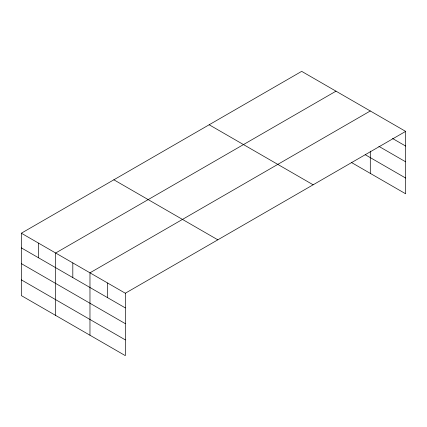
<?xml version="1.0" encoding="UTF-8"?>
<svg xmlns="http://www.w3.org/2000/svg" width="427" height="427" viewBox="0 0 427 427"><rect width="100%" height="100%" fill="white"/><g stroke="black" fill="none" stroke-linecap="round" stroke-linejoin="round"><path stroke-width="0.64" d="M21.35 233.206L125.319 293.232L125.319 355.643L21.35 295.612L21.35 233.206L301.681 71.357L405.65 131.388L405.65 193.794L351.432 162.49M335.99 91.17L55.659 253.014L55.659 315.425M370.3 110.977L89.969 272.821L89.969 335.232M125.319 293.232L405.65 131.388M392.536 138.487L405.65 146.055M378.85 146.338L405.65 161.812M365.154 154.659L405.65 178.043M209.171 124.769L313.14 184.795M113.86 179.794L217.829 239.825M21.35 247.879L125.319 307.904M21.35 263.63L125.319 323.655M21.35 279.861L125.319 339.887M370.3 151.142L370.3 173.383M107.647 283.026L107.647 297.699M72.814 262.92L72.814 277.593M38.505 243.107L38.505 257.78"/></g></svg>
